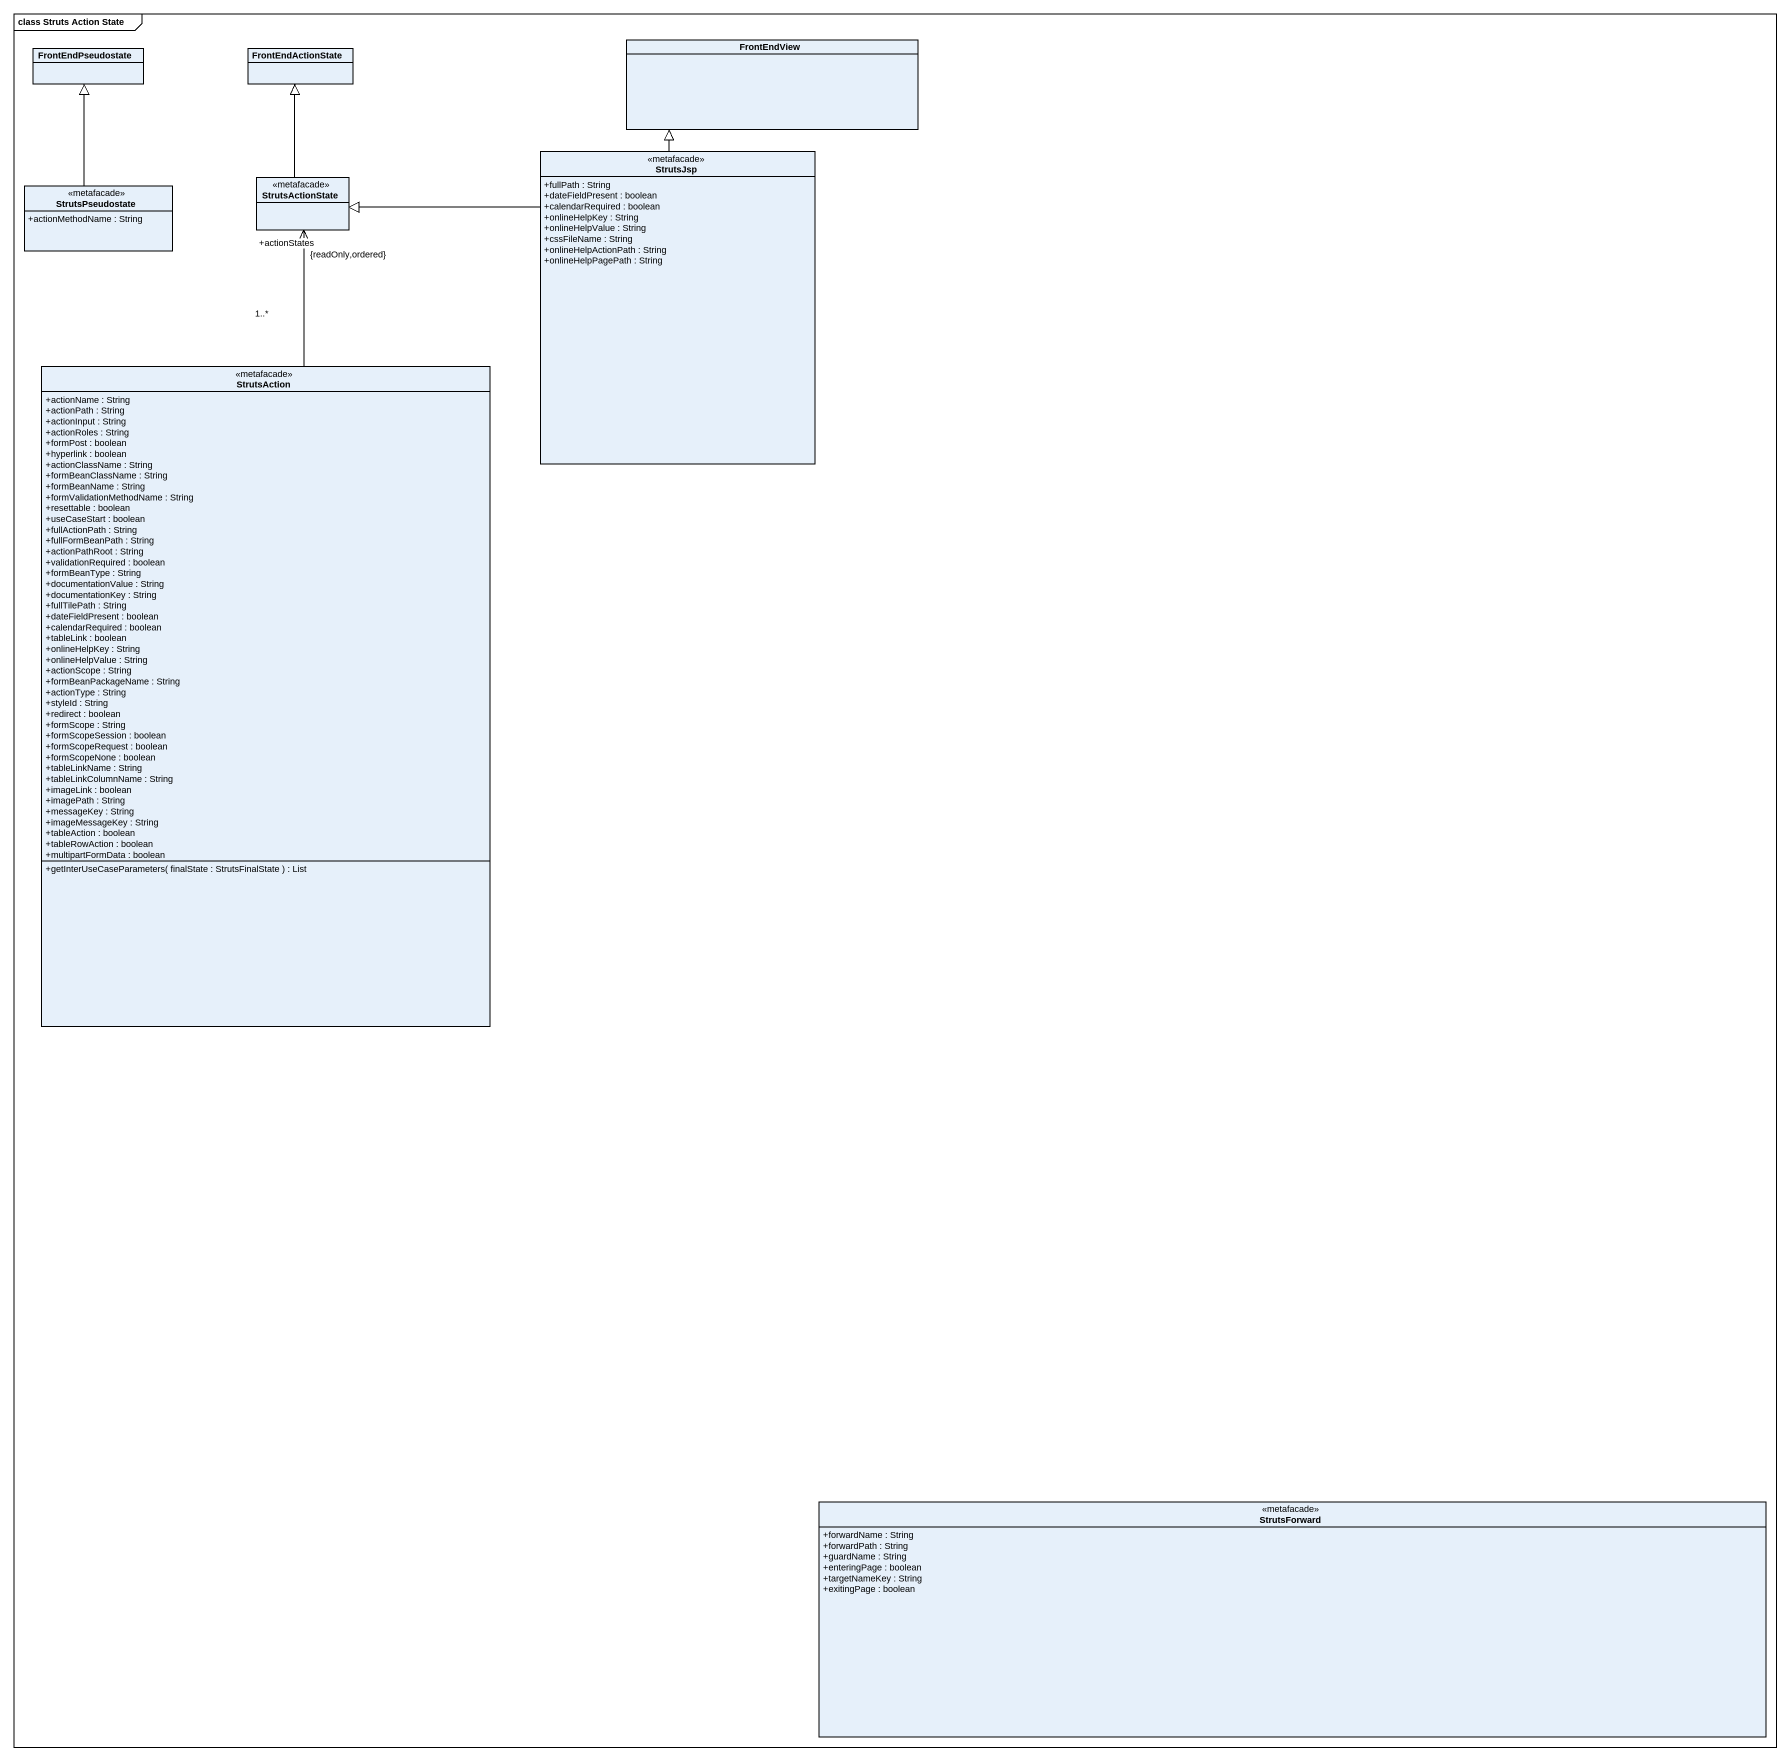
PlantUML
@startuml
mainframe class Struts Action State
hide circle
hide empty members
skinparam classAttributeIconSize 0
class FrontEndView
class FrontEndPseudostate
class FrontEndActionState
class StrutsJsp <<metafacade>> {
  +fullPath : String
  +dateFieldPresent : boolean
  +calendarRequired : boolean
  +onlineHelpKey : String
  +onlineHelpValue : String
  +cssFileName : String
  +onlineHelpActionPath : String
  +onlineHelpPagePath : String
}
class StrutsPseudostate <<metafacade>> {
  +actionMethodName : String
}
class StrutsActionState <<metafacade>>
class StrutsAction <<metafacade>> {
  +actionName : String
  +actionPath : String
  +actionInput : String
  +actionRoles : String
  +formPost : boolean
  +hyperlink : boolean
  +actionClassName : String
  +formBeanClassName : String
  +formBeanName : String
  +formValidationMethodName : String
  +resettable : boolean
  +useCaseStart : boolean
  +fullActionPath : String
  +fullFormBeanPath : String
  +actionPathRoot : String
  +validationRequired : boolean
  +formBeanType : String
  +documentationValue : String
  +documentationKey : String
  +fullTilePath : String
  +dateFieldPresent : boolean
  +calendarRequired : boolean
  +tableLink : boolean
  +onlineHelpKey : String
  +onlineHelpValue : String
  +actionScope : String
  +formBeanPackageName : String
  +actionType : String
  +styleId : String
  +redirect : boolean
  +formScope : String
  +formScopeSession : boolean
  +formScopeRequest : boolean
  +formScopeNone : boolean
  +tableLinkName : String
  +tableLinkColumnName : String
  +imageLink : boolean
  +imagePath : String
  +messageKey : String
  +imageMessageKey : String
  +tableAction : boolean
  +tableRowAction : boolean
  +multipartFormData : boolean
  +getInterUseCaseParameters( finalState : StrutsFinalState ) : List
}
class StrutsForward <<metafacade>> {
  +forwardName : String
  +forwardPath : String
  +guardName : String
  +enteringPage : boolean
  +targetNameKey : String
  +exitingPage : boolean
}
StrutsJsp -up-|> FrontEndView
StrutsJsp -left-|> StrutsActionState
StrutsPseudostate -up-|> FrontEndPseudostate
StrutsActionState -up-|> FrontEndActionState
StrutsActionState "+actionStates\n1..*\n{readOnly,ordered}" <-- StrutsAction
@enduml
